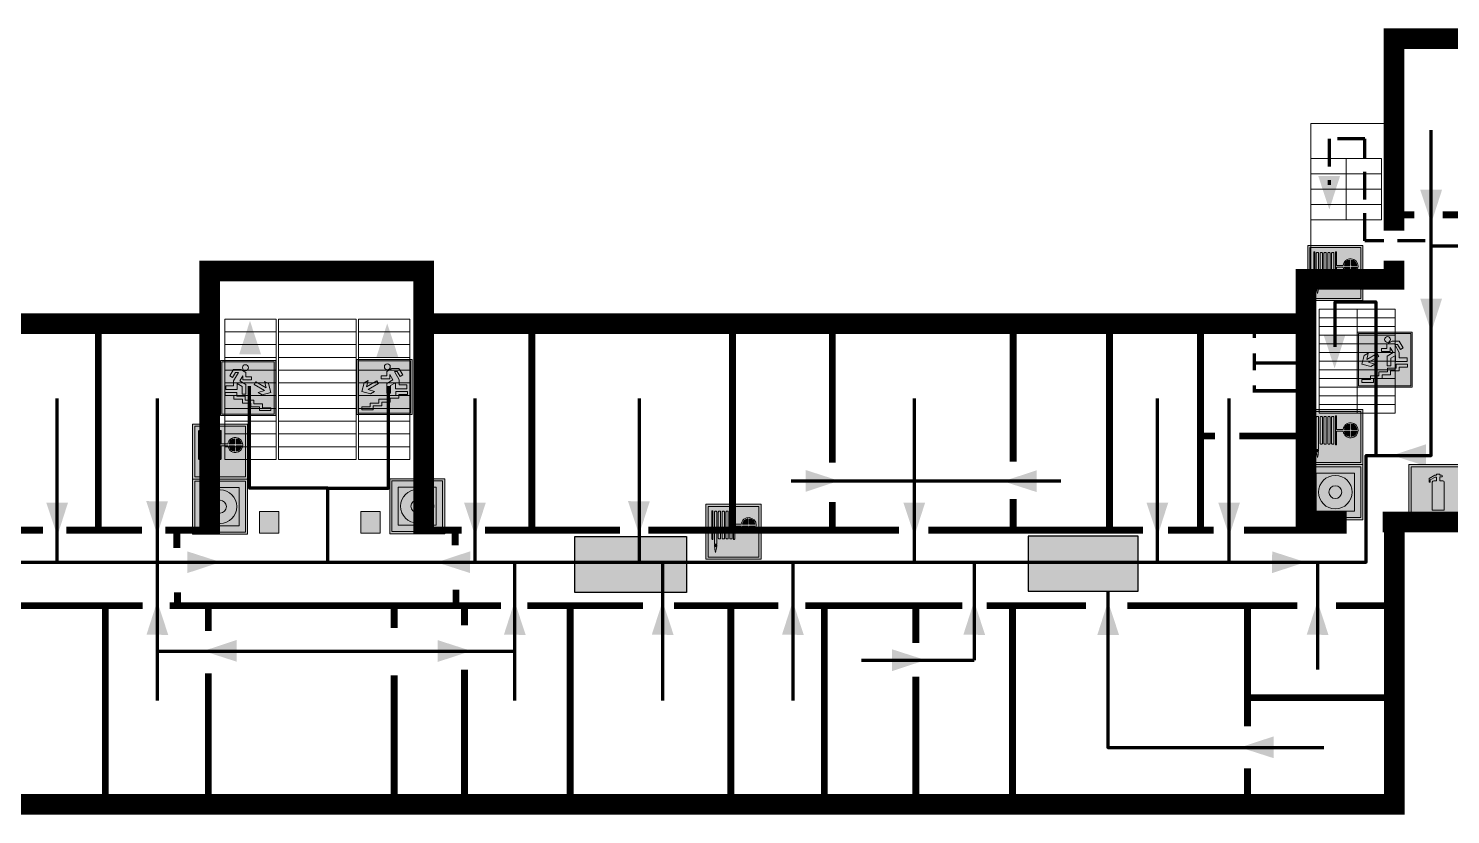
# Model space of a CAD drawing. Header units: millimetres. Extents: x 13810 to 67229, y 12374 to 21950.
# Drawn here: x 20622.6 to 20829, y 19645.2 to 19759.3 of the extents above; entities that cross this region are included whole.
import ezdxf

# ---------------------------------------------------------------- set-up
doc = ezdxf.new("R2010")
doc.units = ezdxf.units.MM
doc.linetypes.add('{ Wide Dash }', pattern=[12, 4, -2, 4, -2])
doc.layers.add('План_Штампы', color=7, linetype='Continuous')

# ---------------------------------------------------------------- blocks, each defined once
blk = doc.blocks.new('A$C32E8229D')
at = {"true_color": 0xffffff}
blk.add_hatch(color=7, dxfattribs=at).paths.add_polyline_path([(0, 0), (0, -8), (16, -8), (16, 0)])
h = blk.add_hatch(color=126)
h.paths.add_polyline_path([(0.2, -0.2), (15.8, -0.2), (15.8, -7.8), (0.2, -7.8)])
h.paths.add_polyline_path([(13.49, -2.05), (12.08, -2.05), (11.37, -2.63, 0.162397), (11.29, -2.84), (11.29, -3.63), (10.35, -3.63), (10.35, -4.05), (11.68, -4.05), (11.68, -3.48), (12.26, -4.28), (11.29, -5.1), (11.29, -6.78), (11.85, -6.78), (11.85, -5.44), (12.8, -4.64), (12.8, -5.94), (14.46, -5.94), (14.46, -5.39), (13.45, -5.39), (13.45, -3.97), (12.46, -2.59), (13.15, -2.59), (13.69, -3.34), (14.18, -3)], flags=16)
h.paths.add_polyline_path([(10.74, -1.82, 1), (11.8, -1.82, 1)], flags=16)
h.paths.add_polyline_path([(9.39, -3.59), (5.99, -3.59), (6.56, -3.03), (5.91, -3.03), (5.1, -3.83), (5.91, -4.64), (6.56, -4.64), (5.99, -4.09), (9.39, -4.09)], flags=16)
h.paths.add_polyline_path([(4.29, -1.08), (1.72, -1.08), (1.72, -6.6), (4.29, -6.6)], flags=16)
at = {"color": 126}
blk.add_lwpolyline([(16, -8), (0, -8), (0, 0), (16, 0)], close=True, dxfattribs=at)
blk = doc.blocks.new('вниз 3')
at = {"lineweight": 0, "true_color": 0xffffff}
h = blk.add_hatch(color=7, dxfattribs=at)
h.dxf.hatch_style = 1
h.paths.add_polyline_path([(40997.5, -4475.69), (40997.25, -4475.28), (40995.76, -4476.15), (40995.97, -4475.23), (40995.39, -4475.56), (40995.05, -4476.83), (40996.33, -4477.17), (40996.91, -4476.83), (40996, -4476.55)], flags=0)
h.paths.add_polyline_path([(40999.81, -4473.95), (41000.22, -4473.95), (41000.64, -4474.67), (41001.03, -4474.43), (41000.46, -4473.49), (41000.42, -4473.49), (40999.43, -4473.49), (40998.68, -4473.92), (40998.68, -4474.57), (40997.88, -4474.57), (40997.88, -4475), (40999.14, -4475), (40999.14, -4474.43), (40999.14, -4474.38), (40999.59, -4475.15), (40998.72, -4475.67), (40998.72, -4477.06), (40999.24, -4477.06), (40999.24, -4475.96), (40999.95, -4475.56), (40999.95, -4476.43), (41001.61, -4476.43), (41001.61, -4475.88), (41000.47, -4475.88), (41000.47, -4475.12)], flags=0)
h.paths.add_polyline_path([(40999.2, -4473.24, 1), (40998.35, -4473.24, 1)], flags=0)
h.paths.add_polyline_path([(41000.46, -4477.26), (41001.69, -4477.26), (41001.69, -4476.84), (41000.03, -4476.84), (41000.03, -4477.39), (40998.78, -4477.39), (40998.78, -4477.95), (40997.53, -4477.95), (40997.53, -4478.5), (40996.29, -4478.5), (40996.29, -4479.06), (40995.05, -4479.06), (40995.05, -4479.48), (40995.29, -4479.48), (40996.72, -4479.48), (40996.72, -4478.92), (40997.97, -4478.92), (40997.97, -4478.36), (40999.2, -4478.36), (40999.2, -4477.81), (41000.46, -4477.81)], flags=0)
h.paths.add_polyline_path([(41002.37, -4472.17), (40994.37, -4472.17), (40994.37, -4480.17), (41002.37, -4480.17)])
h.paths.add_polyline_path([(41002.16, -4479.96), (40994.57, -4479.96), (40994.57, -4472.37), (41002.16, -4472.37)], flags=16)
h.paths.add_polyline_path([(41001.61, -4475.88), (41001.61, -4476.43), (40999.95, -4476.43), (40999.95, -4475.56), (40999.24, -4475.96), (40999.24, -4477.06), (40998.72, -4477.06), (40998.72, -4475.67), (40999.59, -4475.15), (40999.14, -4474.38), (40999.14, -4474.43), (40999.14, -4475), (40997.88, -4475), (40997.88, -4474.57), (40998.68, -4474.57), (40998.68, -4473.92), (40999.43, -4473.49), (41000.42, -4473.49), (41000.46, -4473.49), (41001.03, -4474.43), (41000.64, -4474.67), (41000.22, -4473.95), (40999.81, -4473.95), (41000.47, -4475.12), (41000.47, -4475.88)], flags=0)
h.paths.add_polyline_path([(41001.69, -4476.84), (41001.69, -4477.26), (41000.46, -4477.26), (41000.46, -4477.81), (40999.2, -4477.81), (40999.2, -4478.36), (40997.97, -4478.36), (40997.97, -4478.92), (40996.72, -4478.92), (40996.72, -4479.48), (40995.05, -4479.48), (40995.05, -4479.06), (40996.29, -4479.06), (40996.29, -4478.5), (40997.53, -4478.5), (40997.53, -4477.95), (40998.78, -4477.95), (40998.78, -4477.39), (41000.03, -4477.39), (41000.03, -4476.84)], flags=0)
h.paths.add_polyline_path([(40998.35, -4473.24, -1), (40999.2, -4473.24, -1)], flags=0)
h.paths.add_polyline_path([(40997.5, -4475.69), (40996, -4476.55), (40996.91, -4476.83), (40996.33, -4477.17), (40995.05, -4476.83), (40995.39, -4475.56), (40995.97, -4475.23), (40995.76, -4476.15), (40997.25, -4475.28)], flags=0)
at = {"lineweight": 0}
h = blk.add_hatch(color=126, dxfattribs=at)
h.dxf.hatch_style = 1
h.paths.add_polyline_path([(41002.16, -4472.37), (40994.57, -4472.37), (40994.57, -4479.96), (41002.16, -4479.96)])
h.paths.add_polyline_path([(40995.97, -4475.23), (40995.76, -4476.15), (40997.25, -4475.28), (40997.5, -4475.69), (40996, -4476.55), (40996.91, -4476.83), (40996.33, -4477.17), (40995.05, -4476.83), (40995.39, -4475.56)], flags=16)
h.paths.add_polyline_path([(40997.88, -4474.57), (40998.68, -4474.57), (40998.68, -4473.92), (40999.43, -4473.49), (41000.42, -4473.49), (41000.46, -4473.49), (41001.03, -4474.43), (41000.64, -4474.67), (41000.22, -4473.95), (40999.81, -4473.95), (41000.47, -4475.12), (41000.47, -4475.88), (41001.61, -4475.88), (41001.61, -4476.43), (40999.95, -4476.43), (40999.95, -4475.56), (40999.24, -4475.96), (40999.24, -4477.06), (40998.72, -4477.06), (40998.72, -4475.67), (40999.59, -4475.15), (40999.14, -4474.38), (40999.14, -4474.43), (40999.14, -4475), (40997.88, -4475)], flags=16)
h.paths.add_polyline_path([(40998.35, -4473.24, -1), (40999.2, -4473.24, -1)], flags=16)
h.paths.add_polyline_path([(40997.53, -4477.95), (40998.78, -4477.95), (40998.78, -4477.39), (41000.03, -4477.39), (41000.03, -4476.84), (41001.69, -4476.84), (41001.69, -4477.26), (41000.46, -4477.26), (41000.46, -4477.81), (40999.2, -4477.81), (40999.2, -4478.36), (40997.97, -4478.36), (40997.97, -4478.92), (40996.72, -4478.92), (40996.72, -4479.48), (40995.05, -4479.48), (40995.05, -4479.06), (40996.29, -4479.06), (40996.29, -4478.5), (40997.53, -4478.5)], flags=16)
at = {"lineweight": 0, "true_color": 0xffffff}
h = blk.add_hatch(color=7, dxfattribs=at)
h.dxf.hatch_style = 1
h.paths.add_polyline_path([(40999.2, -4473.24, 1), (40998.35, -4473.24, 1)])
h.paths.add_polyline_path([(40999.81, -4473.95), (41000.22, -4473.95), (41000.64, -4474.67), (41001.03, -4474.43), (41000.46, -4473.49), (41000.42, -4473.49), (40999.43, -4473.49), (40998.68, -4473.92), (40998.68, -4474.57), (40997.88, -4474.57), (40997.88, -4475), (40999.14, -4475), (40999.14, -4474.43), (40999.14, -4474.38), (40999.59, -4475.15), (40998.72, -4475.67), (40998.72, -4477.06), (40999.24, -4477.06), (40999.24, -4475.96), (40999.95, -4475.56), (40999.95, -4476.43), (41001.61, -4476.43), (41001.61, -4475.88), (41000.47, -4475.88), (41000.47, -4475.12)])
h.paths.add_polyline_path([(40999.2, -4477.81), (41000.46, -4477.81), (41000.46, -4477.26), (41001.69, -4477.26), (41001.69, -4476.84), (41000.03, -4476.84), (41000.03, -4477.39), (40998.78, -4477.39), (40998.78, -4477.95), (40997.53, -4477.95), (40997.53, -4478.5), (40996.29, -4478.5), (40996.29, -4479.06), (40995.05, -4479.06), (40995.05, -4479.48), (40995.29, -4479.48), (40996.72, -4479.48), (40996.72, -4478.92), (40997.97, -4478.92), (40997.97, -4478.36), (40999.2, -4478.36)])
h.paths.add_polyline_path([(40997.5, -4475.69), (40997.25, -4475.28), (40995.76, -4476.15), (40995.97, -4475.23), (40995.39, -4475.56), (40995.05, -4476.83), (40996.33, -4477.17), (40996.91, -4476.83), (40996, -4476.55)])
at = {"color": 126, "lineweight": 0}
for points in [[(40994.37, -4472.17), (41002.37, -4472.17), (41002.37, -4480.17), (40994.37, -4480.17)], [(40994.57, -4472.37), (41002.16, -4472.37), (41002.16, -4479.96), (40994.57, -4479.96)]]:
    blk.add_lwpolyline(points, close=True, dxfattribs=at)
for points in [[(40999.14, -4474.43), (40999.14, -4475), (40997.88, -4475), (40997.88, -4474.57), (40998.68, -4474.57), (40998.68, -4473.92), (40999.43, -4473.49), (41000.42, -4473.49), (41000.46, -4473.49), (41001.03, -4474.43), (41000.64, -4474.67), (41000.22, -4473.95), (40999.81, -4473.95), (41000.47, -4475.12), (41000.47, -4475.88), (41001.61, -4475.88), (41001.61, -4476.43), (40999.95, -4476.43), (40999.95, -4475.56), (40999.24, -4475.96), (40999.24, -4477.06), (40998.72, -4477.06), (40998.72, -4475.67), (40999.59, -4475.15), (40999.14, -4474.38), (40999.14, -4474.43)], [(40995.05, -4476.83), (40995.39, -4475.56), (40995.97, -4475.23), (40995.76, -4476.15), (40997.25, -4475.28), (40997.5, -4475.69), (40996, -4476.55), (40996.91, -4476.83), (40996.33, -4477.17), (40995.05, -4476.83)], [(40995.29, -4479.48), (40995.05, -4479.48), (40995.05, -4479.06), (40996.29, -4479.06), (40996.29, -4478.5), (40997.53, -4478.5), (40997.53, -4477.95), (40998.78, -4477.95), (40998.78, -4477.39), (41000.03, -4477.39), (41000.03, -4476.84), (41001.69, -4476.84), (41001.69, -4477.26), (41000.46, -4477.26), (41000.46, -4477.81), (40999.2, -4477.81), (40999.2, -4478.36), (40997.97, -4478.36), (40997.97, -4478.92), (40996.72, -4478.92), (40996.72, -4479.48), (40995.05, -4479.48)]]:
    blk.add_lwpolyline(points, dxfattribs=at)
blk.add_circle((40998.77, -4473.24), 0.426, dxfattribs=at)
blk = doc.blocks.new('A$C54414219')
at = {"true_color": 0xffffff}
h = blk.add_hatch(color=7, dxfattribs=at)
h.paths.add_polyline_path([(2.39, -9.45), (2.39, -18.3), (11.23, -18.3), (11.23, -9.45)], flags=0)
h.paths.add_polyline_path([(10.71, -13.87, -1), (2.92, -13.87, -1)], flags=0)
h.paths.add_polyline_path([(8.3, -13.87, -1), (5.33, -13.87, -1)], flags=0)
h.paths.add_polyline_path([(0.41, -7.47), (0.41, -20.27), (13.21, -20.27), (13.21, -7.47)])
h.paths.add_polyline_path([(0.92, -19.77), (12.71, -19.77), (12.71, -7.98), (0.92, -7.98)], flags=16)
h.paths.add_polyline_path([(11.23, -9.45), (11.23, -18.3), (2.39, -18.3), (2.39, -9.45)], flags=0)
at = {"lineweight": 5}
h = blk.add_hatch(color=242, dxfattribs=at)
h.paths.add_polyline_path([(12.71, -7.98), (0.92, -7.98), (0.92, -19.77), (12.71, -19.77)])
h.paths.add_polyline_path([(11.23, -18.3), (2.39, -18.3), (2.39, -9.45), (11.23, -9.45)], flags=16)
h.paths.add_polyline_path([(10.71, -13.87, -1), (2.92, -13.87, -1)], flags=0)
h.paths.add_polyline_path([(8.3, -13.87, -1), (5.33, -13.87, -1)], flags=0)
at = {"true_color": 0xffffff}
h = blk.add_hatch(color=7, dxfattribs=at)
h.paths.add_polyline_path([(2.39, -9.45), (2.39, -18.3), (11.23, -18.3), (11.23, -9.45)])
h.paths.add_polyline_path([(10.71, -13.87, -1), (2.92, -13.87, -1)], flags=16)
h.paths.add_polyline_path([(8.3, -13.87, -1), (5.33, -13.87, -1)], flags=0)
at = {"lineweight": 5}
h = blk.add_hatch(color=242, dxfattribs=at)
h.paths.add_polyline_path([(2.92, -13.87, 1), (10.71, -13.87, 1)])
h.paths.add_polyline_path([(8.3, -13.87, -1), (5.33, -13.87, -1)], flags=16)
at = {"color": 242, "lineweight": 5}
for p, q in [((0.41, -20.27), (0.41, -7.47)), ((0.41, -7.47), (13.21, -7.47)), ((0.41, -7.47), (13.21, -7.47)), ((13.21, -20.27), (13.21, -7.47)), ((0.41, -20.27), (13.21, -20.27))]:
    blk.add_line(p, q, dxfattribs=at)
for points in [[(0.92, -7.98), (12.71, -7.98), (12.71, -19.77), (0.92, -19.77)], [(2.39, -9.45), (11.23, -9.45), (11.23, -18.3), (2.39, -18.3)]]:
    blk.add_lwpolyline(points, close=True, dxfattribs=at)
for radius in [3.89, 1.49]:
    blk.add_circle((6.81, -13.87), radius, dxfattribs=at)
blk = doc.blocks.new('A$C37112FD5')
at = {"true_color": 0xf5f5ff}
h = blk.add_hatch(color=7, dxfattribs=at)
h.dxf.hatch_style = 1
h.paths.add_polyline_path([(12.8, -7.4), (0, -7.4), (0, -20.2), (12.8, -20.2)])
h.paths.add_polyline_path([(12.29, -7.91), (12.29, -19.69), (0.51, -19.69), (0.51, -7.91)], flags=16)
h.paths.add_polyline_path([(4.98, -9.04, -0.42597), (5.17, -9.22), (5.17, -12.25), (5.17, -15.29, -0.432244), (4.98, -15.47), (4.83, -15.47, -0.42597), (4.64, -15.29), (4.64, -12.25), (4.64, -9.22, -0.432244), (4.83, -9.04)], flags=0)
h.paths.add_polyline_path([(4.28, -9.22), (4.28, -12.25), (4.28, -15.29, -0.432244), (4.09, -15.47), (3.94, -15.47, -0.42597), (3.75, -15.29), (3.75, -12.25), (3.75, -9.22, -0.432244), (3.94, -9.04), (4.09, -9.04, -0.42597)], flags=0)
h.paths.add_polyline_path([(5.72, -9.04), (5.87, -9.04, -0.42597), (6.06, -9.22), (6.06, -12.25), (6.06, -15.29, -0.432244), (5.87, -15.47), (5.72, -15.47, -0.42597), (5.53, -15.29), (5.53, -12.25), (5.53, -9.22, -0.432244)], flags=0)
h.paths.add_polyline_path([(6.42, -8.9), (6.5, -8.9, -0.42597), (6.69, -9.08), (6.69, -12.03), (8.21, -12.03, -15.824349), (8.21, -12.47), (6.69, -12.47), (6.69, -15.42, -0.432244), (6.5, -15.6), (6.42, -15.6)], flags=0)
h.paths.add_polyline_path([(3.39, -9.22), (3.39, -12.25), (3.39, -15.29, -0.432244), (3.2, -15.47), (3.05, -15.47, -0.42597), (2.85, -15.29), (2.85, -12.25), (2.85, -9.22, -0.432244), (3.05, -9.04), (3.2, -9.04, -0.42597)], flags=0)
h.paths.add_polyline_path([(2.5, -9.22), (2.5, -16.71), (1.96, -16.71), (1.96, -9.22, -0.432244), (2.15, -9.04), (2.31, -9.04, -0.42597)], flags=0)
h.paths.add_polyline_path([(1.61, -8.9), (1.61, -15.6), (1.57, -15.6, -0.42597), (1.37, -15.42), (1.37, -12.03), (1.37, -9.09, -0.432244), (1.57, -8.9)], flags=0)
h.paths.add_polyline_path([(9.76, -10.81), (9.76, -12.03), (8.49, -12.03, -0.336371)], flags=0)
h.paths.add_polyline_path([(8.49, -12.47), (9.76, -12.47), (9.76, -13.7, -0.336371)], flags=0)
h.paths.add_polyline_path([(10.11, -10.81, -0.336371), (11.38, -12.03), (10.11, -12.03)], flags=0)
h.paths.add_polyline_path([(10.11, -12.47), (11.38, -12.47, -0.336371), (10.11, -13.7)], flags=0)
h.paths.add_polyline_path([(2.5, -16.84), (2.5, -17.05), (1.97, -17.05), (1.97, -16.84)], flags=0)
h.paths.add_polyline_path([(2.5, -17.24, -0.033778), (2.24, -18.6, -0.033778), (1.97, -17.24)], flags=0)
h = blk.add_hatch(color=242)
h.dxf.hatch_style = 1
h.paths.add_polyline_path([(12.29, -7.91), (0.51, -7.91), (0.51, -19.69), (12.29, -19.69)])
h.paths.add_polyline_path([(6.42, -15.6), (6.42, -8.9), (6.5, -8.9, -0.42597), (6.69, -9.08), (6.69, -12.03), (8.21, -12.03, -15.824349), (8.21, -12.47), (6.69, -12.47), (6.69, -15.42, -0.432244), (6.5, -15.6)], flags=16)
h.paths.add_polyline_path([(5.87, -15.47), (5.72, -15.47, -0.42597), (5.53, -15.29), (5.53, -12.25), (5.53, -9.22, -0.432244), (5.72, -9.04), (5.87, -9.04, -0.42597), (6.06, -9.22), (6.06, -12.25), (6.06, -15.29, -0.432244)], flags=16)
h.paths.add_polyline_path([(4.98, -15.47), (4.83, -15.47, -0.42597), (4.64, -15.29), (4.64, -12.25), (4.64, -9.22, -0.432244), (4.83, -9.04), (4.98, -9.04, -0.42597), (5.17, -9.22), (5.17, -12.25), (5.17, -15.29, -0.432244)], flags=16)
h.paths.add_polyline_path([(4.09, -15.47), (3.94, -15.47, -0.42597), (3.75, -15.29), (3.75, -12.25), (3.75, -9.22, -0.432244), (3.94, -9.04), (4.09, -9.04, -0.42597), (4.28, -9.22), (4.28, -12.25), (4.28, -15.29, -0.432244)], flags=16)
h.paths.add_polyline_path([(3.2, -15.47), (3.05, -15.47, -0.42597), (2.85, -15.29), (2.85, -12.25), (2.85, -9.22, -0.432244), (3.05, -9.04), (3.2, -9.04, -0.42597), (3.39, -9.22), (3.39, -12.25), (3.39, -15.29, -0.432244)], flags=16)
h.paths.add_polyline_path([(2.5, -17.05), (1.97, -17.05), (1.97, -16.84), (2.5, -16.84)], flags=16)
h.paths.add_polyline_path([(2.5, -17.24, -0.033778), (2.24, -18.6, -0.033778), (1.97, -17.24)], flags=16)
h.paths.add_polyline_path([(2.5, -16.71), (1.96, -16.71), (1.96, -9.22, -0.432244), (2.15, -9.04), (2.31, -9.04, -0.42597), (2.5, -9.22)], flags=16)
h.paths.add_polyline_path([(1.61, -15.6), (1.57, -15.6, -0.42597), (1.37, -15.42), (1.37, -12.03), (1.37, -9.09, -0.432244), (1.57, -8.9), (1.61, -8.9)], flags=16)
h.paths.add_polyline_path([(8.49, -12.47), (9.76, -12.47), (9.76, -13.7, -0.336371)], flags=0)
h.paths.add_polyline_path([(10.11, -13.7), (10.11, -12.47), (11.38, -12.47, -0.336371)], flags=0)
h.paths.add_polyline_path([(8.49, -12.03, -0.336371), (9.76, -10.81), (9.76, -12.03)], flags=0)
h.paths.add_polyline_path([(10.11, -12.03), (10.11, -10.81, -0.336371), (11.38, -12.03)], flags=0)
h = blk.add_hatch(color=7, dxfattribs=at)
h.dxf.hatch_style = 1
h.paths.add_polyline_path([(1.61, -8.9), (1.57, -8.9, 0.432244), (1.37, -9.09), (1.37, -12.03), (1.37, -15.42, 0.42597), (1.57, -15.6), (1.61, -15.6)])
h.paths.add_polyline_path([(2.5, -9.22, 0.42597), (2.31, -9.04), (2.15, -9.04, 0.432244), (1.96, -9.22), (1.96, -16.71), (2.5, -16.71)])
h.paths.add_polyline_path([(2.5, -16.84), (1.97, -16.84), (1.97, -17.05), (2.5, -17.05)])
h.paths.add_polyline_path([(2.5, -17.24), (1.97, -17.24, 0.033778), (2.24, -18.6, 0.033778)])
h.paths.add_polyline_path([(3.39, -12.25), (3.39, -9.22, 0.42597), (3.2, -9.04), (3.05, -9.04, 0.432244), (2.85, -9.22), (2.85, -12.25), (2.85, -15.29, 0.42597), (3.05, -15.47), (3.2, -15.47, 0.432244), (3.39, -15.29)])
h.paths.add_polyline_path([(4.28, -12.25), (4.28, -9.22, 0.42597), (4.09, -9.04), (3.94, -9.04, 0.432244), (3.75, -9.22), (3.75, -12.25), (3.75, -15.29, 0.42597), (3.94, -15.47), (4.09, -15.47, 0.432244), (4.28, -15.29)])
h.paths.add_polyline_path([(5.17, -12.25), (5.17, -9.22, 0.42597), (4.98, -9.04), (4.83, -9.04, 0.432244), (4.64, -9.22), (4.64, -12.25), (4.64, -15.29, 0.42597), (4.83, -15.47), (4.98, -15.47, 0.432244), (5.17, -15.29)])
h.paths.add_polyline_path([(6.06, -12.25), (6.06, -9.22, 0.42597), (5.87, -9.04), (5.72, -9.04, 0.432244), (5.53, -9.22), (5.53, -12.25), (5.53, -15.29, 0.42597), (5.72, -15.47), (5.87, -15.47, 0.432244), (6.06, -15.29)])
h.paths.add_polyline_path([(6.69, -12.47), (8.21, -12.47, 15.824349), (8.21, -12.03), (6.69, -12.03), (6.69, -9.08, 0.42597), (6.5, -8.9), (6.42, -8.9), (6.42, -15.6), (6.5, -15.6, 0.432244), (6.69, -15.42)])
h.paths.add_polyline_path([(8.49, -12.47), (9.76, -12.47), (9.76, -13.7, -0.336371)], flags=16)
h.paths.add_polyline_path([(8.49, -12.03, -0.336371), (9.76, -10.81), (9.76, -12.03)], flags=16)
h.paths.add_polyline_path([(10.11, -12.47), (11.38, -12.47, -0.336371), (10.11, -13.7)], flags=16)
h.paths.add_polyline_path([(10.11, -12.03), (10.11, -10.81, -0.336371), (11.38, -12.03)], flags=16)
h = blk.add_hatch(color=242)
h.dxf.hatch_style = 1
h.paths.add_polyline_path([(9.76, -10.81, 0.336371), (8.49, -12.03), (9.76, -12.03)])
h.paths.add_polyline_path([(10.11, -10.81), (10.11, -12.03), (11.38, -12.03, 0.336371)])
h.paths.add_polyline_path([(11.38, -12.47), (10.11, -12.47), (10.11, -13.7, 0.336371)])
h.paths.add_polyline_path([(9.76, -12.47), (8.49, -12.47, 0.336371), (9.76, -13.7)])
at = {"color": 242, "lineweight": 5}
for p, q in [((0, -20.2), (0, -7.4)), ((0, -7.4), (12.8, -7.4)), ((1.37, -12.03), (1.37, -9.08)), ((1.57, -8.9), (1.61, -8.9)), ((1.61, -8.9), (1.61, -15.6)), ((1.96, -16.71), (1.96, -9.22)), ((2.15, -9.04), (2.31, -9.04)), ((2.5, -16.71), (2.5, -9.22)), ((2.85, -12.25), (2.85, -9.22)), ((3.05, -9.04), (3.2, -9.04)), ((3.39, -12.25), (3.39, -9.22)), ((3.75, -12.25), (3.75, -9.22)), ((3.94, -9.04), (4.09, -9.04)), ((4.28, -12.25), (4.28, -9.22)), ((4.64, -12.25), (4.64, -9.22)), ((4.83, -9.04), (4.98, -9.04)), ((5.17, -12.25), (5.17, -9.22)), ((5.53, -12.25), (5.53, -9.22)), ((5.72, -9.04), (5.87, -9.04)), ((6.06, -12.25), (6.06, -9.22)), ((6.42, -8.9), (6.42, -15.6)), ((6.5, -8.9), (6.42, -8.9)), ((6.69, -12.03), (6.69, -9.08)), ((12.8, -20.2), (12.8, -7.4)), ((1.37, -12.03), (1.37, -15.42)), ((2.85, -12.25), (2.85, -15.29)), ((3.39, -12.25), (3.39, -15.29)), ((3.75, -12.25), (3.75, -15.29)), ((4.28, -12.25), (4.28, -15.29)), ((4.64, -12.25), (4.64, -15.29)), ((5.17, -12.25), (5.17, -15.29)), ((5.53, -12.25), (5.53, -15.29)), ((6.06, -12.25), (6.06, -15.29)), ((8.21, -12.03), (6.69, -12.03)), ((8.21, -12.47), (6.69, -12.47)), ((6.69, -12.47), (6.69, -15.42)), ((9.76, -12.03), (8.49, -12.03)), ((9.76, -12.47), (8.49, -12.47)), ((9.76, -10.81), (9.76, -12.03)), ((9.76, -12.47), (9.76, -13.7)), ((10.11, -10.81), (10.11, -12.03)), ((11.38, -12.03), (10.11, -12.03)), ((11.38, -12.47), (10.11, -12.47)), ((10.11, -12.47), (10.11, -13.7)), ((1.57, -15.6), (1.61, -15.6)), ((3.05, -15.47), (3.2, -15.47)), ((3.94, -15.47), (4.09, -15.47)), ((4.83, -15.47), (4.98, -15.47)), ((5.72, -15.47), (5.87, -15.47)), ((6.42, -15.6), (6.5, -15.6)), ((1.96, -16.71), (2.5, -16.71)), ((1.97, -16.84), (2.5, -16.84)), ((1.97, -17.05), (1.97, -16.84)), ((2.5, -17.05), (1.97, -17.05)), ((1.97, -17.24), (2.5, -17.24)), ((2.5, -16.84), (2.5, -17.05)), ((0, -20.2), (12.8, -20.2))]:
    blk.add_line(p, q, dxfattribs=at)
blk.add_lwpolyline([(0.51, -7.91), (12.29, -7.91), (12.29, -19.69), (0.51, -19.69)], close=True, dxfattribs=at)
for centre, radius, start, end in [((1.56, -9.09), 0.182, 87.1027, 180.6071), ((2.15, -9.22), 0.182, 87.1027, 180.6071), ((2.32, -9.22), 0.182, 359.3929, 92.8973), ((3.04, -9.22), 0.182, 87.1027, 180.6071), ((3.21, -9.22), 0.182, 359.3929, 92.8973), ((3.93, -9.22), 0.182, 87.1027, 180.6071), ((4.1, -9.22), 0.182, 359.3929, 92.8973), ((4.82, -9.22), 0.182, 87.1027, 180.6071), ((4.99, -9.22), 0.182, 359.3929, 92.8973), ((5.71, -9.22), 0.182, 87.1027, 180.6071), ((5.88, -9.22), 0.182, 359.3929, 92.8973), ((6.51, -9.09), 0.182, 359.3929, 92.8973), ((9.93, -12.25), 1.74, 187.2319, 172.7681), ((9.93, -12.25), 1.46, 96.9927, 171.3585), ((9.93, -12.25), 1.46, 188.6415, 263.0073), ((9.93, -12.25), 1.46, 8.6415, 83.0073), ((9.93, -12.25), 1.46, 276.9927, 351.3585), ((1.56, -15.42), 0.182, 179.3929, 272.8973), ((3.04, -15.29), 0.182, 179.3929, 272.8973), ((3.21, -15.29), 0.182, 267.1027, 0.6071), ((3.93, -15.29), 0.182, 179.3929, 272.8973), ((4.1, -15.29), 0.182, 267.1027, 0.6071), ((4.82, -15.29), 0.182, 179.3929, 272.8973), ((4.99, -15.29), 0.182, 267.1027, 0.6071), ((5.71, -15.29), 0.182, 179.3929, 272.8973), ((5.88, -15.29), 0.182, 267.1027, 0.6071), ((6.51, -15.42), 0.182, 267.1027, 0.6071), ((12.17, -15.98), 10.27, 187.041, 194.7793), ((-7.7, -15.98), 10.27, 345.2207, 352.959)]:
    blk.add_arc(centre, radius, start, end, dxfattribs=at)
blk = doc.blocks.new('A$C3AD82952')
at = {"true_color": 0xf5f5ff}
h = blk.add_hatch(color=7, dxfattribs=at)
h.dxf.hatch_style = 1
h.paths.add_polyline_path([(8.21, 8.73, 0.414214), (7.89, 9.05), (7.22, 9.05), (7.22, 9.92), (7.59, 9.92, 1), (7.57, 10.36), (7.22, 10.36), (7.22, 10.6), (6.43, 10.6), (6.43, 10.36), (6.01, 10.36), (4.74, 9.59), (4.74, 8.69), (4.98, 8.73), (4.98, 9.26), (6.12, 9.91), (6.43, 9.91), (6.43, 9.05), (5.76, 9.05, 0.414214), (5.44, 8.73), (5.44, 2.2), (8.21, 2.2)], flags=0)
h.paths.add_polyline_path([(12.8, 12.8), (0, 12.8), (0, 0), (12.8, 0)])
h.paths.add_polyline_path([(0.51, 12.29), (12.29, 12.29), (12.29, 0.51), (0.51, 0.51)], flags=16)
h.paths.add_polyline_path([(4.74, 9.59), (6.01, 10.36), (6.43, 10.36), (6.43, 10.6), (7.22, 10.6), (7.22, 10.36), (7.59, 10.36, -0.94586), (7.59, 9.92), (7.22, 9.92), (7.22, 9.05), (7.89, 9.05, -0.414214), (8.21, 8.73), (8.21, 2.2), (5.44, 2.2), (5.44, 8.73, -0.414214), (5.76, 9.05), (6.43, 9.05), (6.43, 9.91), (6.12, 9.91), (4.98, 9.26), (4.98, 8.73), (4.74, 8.69)], flags=0)
h = blk.add_hatch(color=242)
h.dxf.hatch_style = 1
h.paths.add_polyline_path([(12.29, 12.29), (0.51, 12.29), (0.51, 0.51), (12.29, 0.51)])
h.paths.add_polyline_path([(4.74, 8.69), (4.74, 9.59), (6.01, 10.36), (6.43, 10.36), (6.43, 10.6), (7.22, 10.6), (7.22, 10.36), (7.59, 10.36, -0.94586), (7.59, 9.92), (7.22, 9.92), (7.22, 9.05), (7.89, 9.05, -0.414214), (8.21, 8.73), (8.21, 2.2), (5.44, 2.2), (5.44, 8.73, -0.414214), (5.76, 9.05), (6.43, 9.05), (6.43, 9.91), (6.12, 9.91), (4.98, 9.26), (4.98, 8.73)], flags=16)
h = blk.add_hatch(color=7, dxfattribs=at)
h.dxf.hatch_style = 1
h.paths.add_polyline_path([(8.21, 8.73, 0.414214), (7.89, 9.05), (7.22, 9.05), (7.22, 9.92), (7.59, 9.92, 1), (7.57, 10.36), (7.22, 10.36), (7.22, 10.6), (6.43, 10.6), (6.43, 10.36), (6.01, 10.36), (4.74, 9.59), (4.74, 8.69), (4.98, 8.73), (4.98, 9.26), (6.12, 9.91), (6.43, 9.91), (6.43, 9.05), (5.76, 9.05, 0.414214), (5.44, 8.73), (5.44, 2.2), (8.21, 2.2)])
at = {"color": 242, "lineweight": 5}
for p, q in [((0, 0), (0, 12.8)), ((0, 12.8), (12.8, 12.8)), ((6.01, 10.36), (4.74, 9.59)), ((4.98, 9.26), (6.12, 9.91)), ((6.01, 10.36), (6.43, 10.36)), ((6.12, 9.91), (6.43, 9.91)), ((7.22, 10.6), (6.43, 10.6)), ((6.43, 10.6), (6.43, 10.36)), ((6.43, 9.91), (6.43, 9.05)), ((7.22, 10.36), (7.22, 10.6)), ((7.59, 10.36), (7.22, 10.36)), ((7.22, 9.05), (7.22, 9.92)), ((7.59, 9.92), (7.22, 9.92)), ((12.8, 0), (12.8, 12.8)), ((4.74, 9.59), (4.74, 8.69)), ((4.74, 8.69), (4.98, 8.73)), ((4.98, 8.73), (4.98, 9.26)), ((5.44, 2.2), (5.44, 8.73)), ((5.76, 9.05), (6.43, 9.05)), ((7.89, 9.05), (7.22, 9.05)), ((8.21, 2.2), (8.21, 8.73)), ((0, 0), (12.8, 0)), ((5.44, 2.2), (8.21, 2.2))]:
    blk.add_line(p, q, dxfattribs=at)
blk.add_lwpolyline([(0.51, 12.29), (12.29, 12.29), (12.29, 0.51), (0.51, 0.51)], close=True, dxfattribs=at)
for centre, radius, start, end in [((7.58, 10.14), 0.223, 273.1875, 86.8125), ((5.76, 8.73), 0.32, 90, 180), ((7.89, 8.73), 0.32, 0, 90)]:
    blk.add_arc(centre, radius, start, end, dxfattribs=at)
blk = doc.blocks.new('вниз')
at = {"lineweight": 0, "true_color": 0xffffff}
h = blk.add_hatch(color=7, dxfattribs=at)
h.dxf.hatch_style = 1
h.paths.add_polyline_path([(40994.51, -4472.22), (40986.51, -4472.22), (40986.51, -4480.22), (40994.51, -4480.22)])
h.paths.add_polyline_path([(40994.31, -4472.42), (40994.31, -4480.01), (40986.71, -4480.01), (40986.71, -4472.42)], flags=16)
h.paths.add_polyline_path([(40988.43, -4473.53), (40989.43, -4473.53), (40990.19, -4473.96), (40990.19, -4474.6), (40991, -4474.6), (40991, -4475.06), (40989.73, -4475.06), (40989.73, -4474.46), (40989.3, -4475.18), (40990.17, -4475.7), (40990.17, -4477.11), (40989.63, -4477.11), (40989.63, -4476.01), (40988.94, -4475.59), (40988.94, -4476.46), (40988.94, -4476.46), (40987.47, -4476.46), (40987.26, -4476.46), (40987.26, -4475.92), (40988.4, -4475.92), (40988.4, -4475.2), (40989.1, -4473.99), (40988.66, -4473.99), (40988.24, -4474.7), (40987.86, -4474.47), (40988.41, -4473.56)], flags=0)
h.paths.add_polyline_path([(40990.55, -4473.29, -1), (40989.69, -4473.29, -1)], flags=0)
h.paths.add_polyline_path([(40988.85, -4476.89), (40988.85, -4477.43), (40990.1, -4477.43), (40990.1, -4477.99), (40991.34, -4477.99), (40991.34, -4478.54), (40992.59, -4478.54), (40992.59, -4479.09), (40993.83, -4479.09), (40993.83, -4479.52), (40992.17, -4479.52), (40992.17, -4478.97), (40990.91, -4478.97), (40990.91, -4478.41), (40989.68, -4478.41), (40989.68, -4477.86), (40988.43, -4477.86), (40988.43, -4477.31), (40987.6, -4477.31), (40987.18, -4477.31), (40987.18, -4476.89)], flags=0)
h.paths.add_polyline_path([(40991.61, -4475.33), (40993.12, -4476.2), (40992.9, -4475.27), (40993.48, -4475.6), (40993.83, -4476.88), (40992.56, -4477.22), (40991.97, -4476.88), (40992.9, -4476.61), (40991.38, -4475.74), (40991.58, -4475.39)], flags=0)
h.paths.add_polyline_path([(40990.19, -4473.96), (40989.43, -4473.53), (40988.43, -4473.53), (40988.41, -4473.56), (40987.86, -4474.47), (40988.24, -4474.7), (40988.66, -4473.99), (40989.1, -4473.99), (40988.4, -4475.2), (40988.4, -4475.92), (40987.26, -4475.92), (40987.26, -4476.46), (40987.47, -4476.46), (40988.94, -4476.46), (40988.94, -4476.27), (40988.94, -4475.59), (40989.63, -4476.01), (40989.63, -4477.11), (40990.17, -4477.11), (40990.17, -4475.7), (40989.3, -4475.18), (40989.73, -4474.46), (40989.73, -4475.06), (40991, -4475.06), (40991, -4474.6), (40990.19, -4474.6)], flags=0)
h.paths.add_polyline_path([(40990.55, -4473.29, 1), (40989.69, -4473.29, 1)], flags=0)
h.paths.add_polyline_path([(40991.61, -4475.33), (40991.58, -4475.39), (40991.38, -4475.74), (40992.9, -4476.61), (40991.97, -4476.88), (40992.56, -4477.22), (40993.83, -4476.88), (40993.48, -4475.6), (40992.9, -4475.27), (40993.12, -4476.2)], flags=0)
h.paths.add_polyline_path([(40990.1, -4477.43), (40988.85, -4477.43), (40988.85, -4476.89), (40987.18, -4476.89), (40987.18, -4477.31), (40987.6, -4477.31), (40988.43, -4477.31), (40988.43, -4477.86), (40989.68, -4477.86), (40989.68, -4478.41), (40990.91, -4478.41), (40990.91, -4478.97), (40992.17, -4478.97), (40992.17, -4479.52), (40993.83, -4479.52), (40993.83, -4479.09), (40992.59, -4479.09), (40992.59, -4478.54), (40991.34, -4478.54), (40991.34, -4477.99), (40990.1, -4477.99)], flags=0)
at = {"lineweight": 0}
h = blk.add_hatch(color=126, dxfattribs=at)
h.dxf.hatch_style = 1
h.paths.add_polyline_path([(40994.31, -4472.42), (40986.71, -4472.42), (40986.71, -4480.01), (40994.31, -4480.01)])
h.paths.add_polyline_path([(40988.43, -4473.53), (40989.43, -4473.53), (40990.19, -4473.96), (40990.19, -4474.6), (40991, -4474.6), (40991, -4475.06), (40989.73, -4475.06), (40989.73, -4474.46), (40989.3, -4475.18), (40990.17, -4475.7), (40990.17, -4477.11), (40989.63, -4477.11), (40989.63, -4476.01), (40988.94, -4475.59), (40988.94, -4476.46), (40988.94, -4476.46), (40987.47, -4476.46), (40987.26, -4476.46), (40987.26, -4475.92), (40988.4, -4475.92), (40988.4, -4475.2), (40989.1, -4473.99), (40988.66, -4473.99), (40988.24, -4474.7), (40987.86, -4474.47), (40988.41, -4473.56)], flags=16)
h.paths.add_polyline_path([(40990.55, -4473.29, -1), (40989.69, -4473.29, -1)], flags=16)
h.paths.add_polyline_path([(40988.85, -4476.89), (40988.85, -4477.43), (40990.1, -4477.43), (40990.1, -4477.99), (40991.34, -4477.99), (40991.34, -4478.54), (40992.59, -4478.54), (40992.59, -4479.09), (40993.83, -4479.09), (40993.83, -4479.52), (40992.17, -4479.52), (40992.17, -4478.97), (40990.91, -4478.97), (40990.91, -4478.41), (40989.68, -4478.41), (40989.68, -4477.86), (40988.43, -4477.86), (40988.43, -4477.31), (40987.6, -4477.31), (40987.18, -4477.31), (40987.18, -4476.89)], flags=16)
h.paths.add_polyline_path([(40991.61, -4475.33), (40993.12, -4476.2), (40992.9, -4475.27), (40993.48, -4475.6), (40993.83, -4476.88), (40992.56, -4477.22), (40991.97, -4476.88), (40992.9, -4476.61), (40991.38, -4475.74), (40991.58, -4475.39)], flags=16)
at = {"lineweight": 0, "true_color": 0xffffff}
h = blk.add_hatch(color=7, dxfattribs=at)
h.dxf.hatch_style = 1
h.paths.add_polyline_path([(40989.73, -4474.46), (40989.73, -4475.06), (40991, -4475.06), (40991, -4474.6), (40990.19, -4474.6), (40990.19, -4473.96), (40989.43, -4473.53), (40988.43, -4473.53), (40988.41, -4473.56), (40987.86, -4474.47), (40988.24, -4474.7), (40988.66, -4473.99), (40989.1, -4473.99), (40988.4, -4475.2), (40988.4, -4475.92), (40987.26, -4475.92), (40987.26, -4476.46), (40987.47, -4476.46), (40988.94, -4476.46), (40988.94, -4475.59), (40989.63, -4476.01), (40989.63, -4477.11), (40990.17, -4477.11), (40990.17, -4475.7), (40989.3, -4475.18)])
h.paths.add_polyline_path([(40989.69, -4473.29, 1), (40990.55, -4473.29, 1)])
h.paths.add_polyline_path([(40991.61, -4475.33), (40991.58, -4475.39), (40991.38, -4475.74), (40992.9, -4476.61), (40991.97, -4476.88), (40992.56, -4477.22), (40993.83, -4476.88), (40993.48, -4475.6), (40992.9, -4475.27), (40993.12, -4476.2)])
h.paths.add_polyline_path([(40990.1, -4477.43), (40988.85, -4477.43), (40988.85, -4476.89), (40987.18, -4476.89), (40987.18, -4477.31), (40987.6, -4477.31), (40988.43, -4477.31), (40988.43, -4477.86), (40989.68, -4477.86), (40989.68, -4478.41), (40990.91, -4478.41), (40990.91, -4478.97), (40992.17, -4478.97), (40992.17, -4479.52), (40993.83, -4479.52), (40993.83, -4479.09), (40992.59, -4479.09), (40992.59, -4478.54), (40991.34, -4478.54), (40991.34, -4477.99), (40990.1, -4477.99)])
at = {"color": 126, "lineweight": 0}
for points in [[(40986.51, -4472.22), (40994.51, -4472.22), (40994.51, -4480.22), (40986.51, -4480.22)], [(40986.71, -4472.42), (40994.31, -4472.42), (40994.31, -4480.01), (40986.71, -4480.01)]]:
    blk.add_lwpolyline(points, close=True, dxfattribs=at)
for points in [[(40987.47, -4476.46), (40987.26, -4476.46), (40987.26, -4475.92), (40988.4, -4475.92), (40988.4, -4475.2), (40989.1, -4473.99), (40988.66, -4473.99), (40988.24, -4474.7), (40987.86, -4474.47), (40988.41, -4473.56), (40988.43, -4473.53), (40989.43, -4473.53), (40990.19, -4473.96), (40990.19, -4474.6), (40991, -4474.6), (40991, -4475.06), (40989.73, -4475.06), (40989.73, -4474.46), (40989.3, -4475.18), (40990.17, -4475.7), (40990.17, -4477.11), (40989.63, -4477.11), (40989.63, -4476.01), (40988.94, -4475.59), (40988.94, -4476.46)], [(40987.47, -4476.46), (40988.94, -4476.46), (40988.94, -4476.27)], [(40991.58, -4475.39), (40991.38, -4475.74), (40992.9, -4476.61), (40991.97, -4476.88), (40992.56, -4477.22), (40993.83, -4476.88), (40993.48, -4475.6), (40992.9, -4475.27), (40993.12, -4476.2), (40991.61, -4475.33), (40991.58, -4475.39)], [(40987.6, -4477.31), (40987.18, -4477.31), (40987.18, -4476.89), (40988.85, -4476.89), (40988.85, -4477.43), (40990.1, -4477.43), (40990.1, -4477.99), (40991.34, -4477.99), (40991.34, -4478.54), (40992.59, -4478.54), (40992.59, -4479.09), (40993.83, -4479.09), (40993.83, -4479.52), (40992.17, -4479.52), (40992.17, -4478.97), (40990.91, -4478.97), (40990.91, -4478.41), (40989.68, -4478.41), (40989.68, -4477.86), (40988.43, -4477.86), (40988.43, -4477.31), (40987.6, -4477.31)]]:
    blk.add_lwpolyline(points, dxfattribs=at)
blk.add_circle((40990.12, -4473.29), 0.432, dxfattribs=at)

msp = doc.modelspace()

# ---------------------------------------------------------------- hatches: boundary and pattern name
at = {"lineweight": 0}
h = msp.add_hatch(color=256, dxfattribs=at)
h.dxf.hatch_style = 1
h.paths.add_polyline_path([(20656.15, 19685.99), (20658.97, 19685.99), (20658.97, 19689.17), (20656.15, 19689.17)])
h = msp.add_hatch(color=256, dxfattribs=at)
h.dxf.hatch_style = 1
h.paths.add_polyline_path([(20670.86, 19685.99), (20673.67, 19685.99), (20673.67, 19689.17), (20670.86, 19689.17)])

# ---------------------------------------------------------------- linework, layer by layer
at = {"lineweight": 100}
for points, const_width in [([(20386.62, 19728.94), (20386.62, 19757.65), (20505.81, 19757.65), (20505.81, 19723.04), (20520.14, 19723.04), (20520.14, 19716.44), (20648.94, 19716.44), (20648.94, 19724.07), (20679.97, 19724.07), (20679.97, 19716.44), (20808.01, 19716.44), (20808.01, 19722.87), (20820.81, 19722.87), (20820.81, 19725.59)], 3), ([(20820.81, 19729.93), (20820.81, 19757.79), (20938.57, 19757.79), (20938.57, 19730.06)], 3), ([(20938.57, 19732.42), (20938.57, 19698.46), (20832.41, 19698.46), (20832.41, 19687.63), (20820.84, 19687.63), (20820.84, 19646.66), (20508.61, 19646.66), (20508.61, 19687.48), (20493.29, 19687.48), (20493.29, 19699.09), (20386.62, 19699.09), (20386.62, 19725.26)], 3), ([(20821.4, 19732.23), (20823.75, 19732.23)], 1), ([(20827.84, 19732.23), (20843.47, 19732.23)], 1), ([(20632.76, 19686.44), (20632.76, 19716.4)], 1), ([(20648.94, 19716.44), (20648.94, 19685.94)], 3), ([(20679.97, 19716.44), (20679.97, 19685.92)], 3), ([(20695.66, 19716.48), (20695.66, 19686.44)], 1), ([(20724.79, 19716.48), (20724.79, 19686.44)], 1), ([(20739.28, 19716.48), (20739.28, 19696.24)], 1), ([(20765.53, 19716.48), (20765.53, 19696.38)], 1), ([(20779.51, 19716.48), (20779.51, 19703.41)], 1), ([(20792.73, 19716.48), (20792.73, 19686.44)], 1), ([(20808.01, 19716.44), (20808.01, 19687.63), (20813.92, 19687.63)], 3), ([(20800.52, 19715.8), (20800.52, 19714.36)], 0.5), ([(20800.52, 19712.13), (20800.52, 19709.66)], 0.5), ([(20800.52, 19710.71), (20807.91, 19710.71)], 0.5), ([(20779.51, 19705.87), (20779.51, 19686.44)], 1), ([(20800.52, 19707.49), (20800.52, 19706.68), (20806.66, 19706.68)], 0.5), ([(20792.88, 19700.12), (20794.82, 19700.12)], 1), ([(20798.34, 19700.12), (20806.94, 19700.12)], 1), ([(20739.28, 19690.56), (20739.28, 19686.44)], 1), ([(20765.53, 19690.95), (20765.53, 19686.44)], 1), ([(20820.84, 19687.63), (20819.15, 19687.63)], 3), ([(20613.8, 19686.44), (20624.73, 19686.44)], 1), ([(20628.1, 19686.44), (20639.12, 19686.44)], 1), ([(20642.48, 19686.44), (20650.43, 19686.44)], 1), ([(20644.15, 19686.03), (20644.15, 19683.86)], 1), ([(20684.12, 19686.44), (20678.47, 19686.44)], 1), ([(20684.12, 19686.44), (20685.51, 19686.44)], 1), ([(20684.55, 19686.41), (20684.55, 19684.23)], 1), ([(20688.87, 19686.44), (20708.46, 19686.44)], 1), ([(20712.6, 19686.44), (20731.22, 19686.44)], 1), ([(20731.22, 19686.44), (20748.95, 19686.44)], 1), ([(20753.2, 19686.44), (20772.4, 19686.44)], 1), ([(20771.69, 19686.44), (20784.36, 19686.44)], 1), ([(20787.98, 19686.44), (20794.63, 19686.44)], 1), ([(20799.01, 19686.44), (20813.92, 19686.44)], 1), ([(20644.26, 19677.44), (20644.26, 19675.27)], 1), ([(20684.67, 19677.82), (20684.67, 19675.65)], 1), ([(20614.3, 19675.49), (20639.19, 19675.49)], 1), ([(20633.78, 19675.49), (20633.78, 19663.56)], 1), ([(20643.1, 19675.49), (20667.18, 19675.49)], 1), ([(20648.73, 19675.49), (20648.73, 19671.83)], 1), ([(20665.41, 19675.49), (20685.89, 19675.49)], 1), ([(20675.7, 19675.49), (20675.7, 19672.25)], 1), ([(20683.42, 19675.49), (20691.19, 19675.49)], 1), ([(20685.89, 19675.49), (20685.89, 19672.64)], 1), ([(20695.03, 19675.49), (20711.82, 19675.49)], 1), ([(20701.24, 19675.49), (20701.24, 19647.3)], 1), ([(20716.32, 19675.49), (20731.45, 19675.49)], 1), ([(20724.57, 19675.49), (20724.57, 19647.3)], 1), ([(20735.39, 19675.49), (20743.28, 19675.49)], 1), ([(20738.12, 19675.49), (20738.12, 19647.3)], 1), ([(20742.41, 19675.49), (20758.13, 19675.49)], 1), ([(20751.42, 19675.49), (20751.42, 19670.05)], 1), ([(20761.68, 19675.49), (20776.09, 19675.49)], 1), ([(20765.44, 19675.49), (20765.44, 19670.2)], 1), ([(20782.12, 19675.49), (20806.76, 19675.49)], 1), ([(20799.53, 19675.49), (20799.53, 19657.95)], 1), ([(20812.38, 19675.49), (20820.66, 19675.49)], 1), ([(20765.44, 19670.2), (20765.44, 19647.3)], 1), ([(20685.89, 19666.2), (20685.89, 19647.3)], 1), ([(20648.73, 19665.64), (20648.73, 19647.3)], 1), ([(20675.7, 19665.36), (20675.7, 19647.3)], 1), ([(20751.42, 19665.18), (20751.42, 19647.3)], 1), ([(20633.78, 19663.56), (20633.78, 19647.3)], 1), ([(20799.31, 19662.13), (20812.05, 19662.13)], 1), ([(20812.05, 19662.13), (20819.92, 19662.13)], 1), ([(20799.53, 19651.86), (20799.53, 19647.3)], 1)]:
    msp.add_lwpolyline(points, dxfattribs=dict(at, const_width=const_width))
at = {"lineweight": 0}
msp.add_lwpolyline([(20819.16, 19724.15), (20811.48, 19724.15), (20808.73, 19724.15), (20808.73, 19745.47), (20820.59, 19745.47)], dxfattribs=at)
at = {"color": 126, "lineweight": 100, "true_color": 0x008754}
for points in [[(20513.35, 19697.9), (20513.35, 19681.79), (20816.76, 19681.79), (20816.76, 19697.31), (20826.19, 19697.31), (20826.19, 19744.52)], [(20826.19, 19727.74), (20916.14, 19727.74)], [(20812.24, 19713.06), (20812.24, 19719.61), (20818.16, 19719.61), (20818.16, 19697.31)], [(20666.05, 19681.79), (20666.05, 19692.57), (20654.72, 19692.57), (20654.72, 19707.36)], [(20666.05, 19692.57), (20674.86, 19692.57), (20674.86, 19707.36)], [(20626.81, 19681.79), (20626.81, 19705.56)], [(20641.31, 19705.56), (20641.31, 19661.74)], [(20687.44, 19681.79), (20687.44, 19705.56)], [(20711.26, 19705.56), (20711.26, 19681.79)], [(20751.2, 19681.79), (20751.2, 19705.56)], [(20786.47, 19681.79), (20786.47, 19705.56)], [(20796.89, 19681.79), (20796.89, 19705.56)], [(20733.31, 19693.59), (20772.44, 19693.59)], [(20693.17, 19681.79), (20693.17, 19661.74)], [(20714.64, 19681.79), (20714.64, 19661.74)], [(20733.54, 19681.79), (20733.54, 19661.74)], [(20759.86, 19681.79), (20759.86, 19667.56)], [(20809.69, 19681.79), (20809.69, 19666.23)], [(20779.27, 19677.57), (20779.27, 19654.91), (20810.64, 19654.91)], [(20641.31, 19668.88), (20693.17, 19668.88)], [(20743.53, 19667.56), (20759.86, 19667.56)]]:
    msp.add_lwpolyline(points, dxfattribs=at)
at = {"color": 126, "linetype": '{ Wide Dash }', "lineweight": 100, "true_color": 0x008754}
msp.add_lwpolyline([(20825.32, 19728.46), (20816.58, 19728.46), (20816.58, 19743.25), (20811.39, 19743.25), (20811.39, 19736.57)], dxfattribs=at)
at = {"lineweight": 0}
for points in [[(20808.73, 19738.16), (20813.85, 19738.16), (20813.85, 19740.39), (20808.73, 19740.39)], [(20813.85, 19738.16), (20818.97, 19738.16), (20818.97, 19740.39), (20813.85, 19740.39)], [(20808.73, 19735.94), (20813.85, 19735.94), (20813.85, 19738.16), (20808.73, 19738.16)], [(20813.85, 19735.94), (20818.97, 19735.94), (20818.97, 19738.16), (20813.85, 19738.16)], [(20808.73, 19733.71), (20813.85, 19733.71), (20813.85, 19735.94), (20808.73, 19735.94)], [(20813.85, 19733.71), (20818.97, 19733.71), (20818.97, 19735.94), (20813.85, 19735.94)], [(20808.73, 19731.49), (20813.85, 19731.49), (20813.85, 19733.71), (20808.73, 19733.71)], [(20813.85, 19731.49), (20818.97, 19731.49), (20818.97, 19733.71), (20813.85, 19733.71)], [(20809.94, 19717.26), (20815.46, 19717.26), (20815.46, 19718.52), (20809.94, 19718.52)], [(20815.46, 19717.26), (20820.99, 19717.26), (20820.99, 19718.52), (20815.46, 19718.52)], [(20651.11, 19715.23), (20658.55, 19715.23), (20658.55, 19717.08), (20651.11, 19717.08)], [(20658.89, 19715.23), (20670.18, 19715.23), (20670.18, 19717.08), (20658.89, 19717.08)], [(20670.51, 19715.23), (20677.96, 19715.23), (20677.96, 19717.08), (20670.51, 19717.08)], [(20809.94, 19716.01), (20815.46, 19716.01), (20815.46, 19717.26), (20809.94, 19717.26)], [(20815.46, 19716.01), (20820.99, 19716.01), (20820.99, 19717.26), (20815.46, 19717.26)], [(20651.11, 19713.38), (20658.55, 19713.38), (20658.55, 19715.23), (20651.11, 19715.23)], [(20658.89, 19713.38), (20670.18, 19713.38), (20670.18, 19715.23), (20658.89, 19715.23)], [(20670.51, 19713.38), (20677.96, 19713.38), (20677.96, 19715.23), (20670.51, 19715.23)], [(20809.94, 19714.75), (20815.46, 19714.75), (20815.46, 19716.01), (20809.94, 19716.01)], [(20809.94, 19713.49), (20815.46, 19713.49), (20815.46, 19714.75), (20809.94, 19714.75)], [(20815.46, 19714.75), (20820.99, 19714.75), (20820.99, 19716.01), (20815.46, 19716.01)], [(20815.46, 19713.49), (20820.99, 19713.49), (20820.99, 19714.75), (20815.46, 19714.75)], [(20651.11, 19711.53), (20658.55, 19711.53), (20658.55, 19713.38), (20651.11, 19713.38)], [(20658.89, 19711.53), (20670.18, 19711.53), (20670.18, 19713.38), (20658.89, 19713.38)], [(20670.51, 19711.53), (20677.96, 19711.53), (20677.96, 19713.38), (20670.51, 19713.38)], [(20809.94, 19712.23), (20815.46, 19712.23), (20815.46, 19713.49), (20809.94, 19713.49)], [(20809.94, 19710.97), (20815.46, 19710.97), (20815.46, 19712.23), (20809.94, 19712.23)], [(20815.46, 19712.23), (20820.99, 19712.23), (20820.99, 19713.49), (20815.46, 19713.49)], [(20815.46, 19710.97), (20820.99, 19710.97), (20820.99, 19712.23), (20815.46, 19712.23)], [(20651.11, 19709.68), (20658.55, 19709.68), (20658.55, 19711.53), (20651.11, 19711.53)], [(20658.89, 19709.68), (20670.18, 19709.68), (20670.18, 19711.53), (20658.89, 19711.53)], [(20670.51, 19709.68), (20677.96, 19709.68), (20677.96, 19711.53), (20670.51, 19711.53)], [(20809.94, 19709.71), (20815.46, 19709.71), (20815.46, 19710.97), (20809.94, 19710.97)], [(20815.46, 19709.71), (20820.99, 19709.71), (20820.99, 19710.97), (20815.46, 19710.97)], [(20651.11, 19707.83), (20658.55, 19707.83), (20658.55, 19709.68), (20651.11, 19709.68)], [(20658.89, 19707.83), (20670.18, 19707.83), (20670.18, 19709.68), (20658.89, 19709.68)], [(20670.51, 19707.83), (20677.96, 19707.83), (20677.96, 19709.68), (20670.51, 19709.68)], [(20809.94, 19708.45), (20815.46, 19708.45), (20815.46, 19709.71), (20809.94, 19709.71)], [(20809.94, 19707.2), (20815.46, 19707.2), (20815.46, 19708.45), (20809.94, 19708.45)], [(20815.46, 19708.45), (20820.99, 19708.45), (20820.99, 19709.71), (20815.46, 19709.71)], [(20815.46, 19707.2), (20820.99, 19707.2), (20820.99, 19708.45), (20815.46, 19708.45)], [(20651.11, 19705.98), (20658.55, 19705.98), (20658.55, 19707.83), (20651.11, 19707.83)], [(20651.11, 19704.12), (20658.55, 19704.12), (20658.55, 19705.98), (20651.11, 19705.98)], [(20658.89, 19705.98), (20670.18, 19705.98), (20670.18, 19707.83), (20658.89, 19707.83)], [(20658.89, 19704.12), (20670.18, 19704.12), (20670.18, 19705.98), (20658.89, 19705.98)], [(20670.51, 19705.98), (20677.96, 19705.98), (20677.96, 19707.83), (20670.51, 19707.83)], [(20670.51, 19704.12), (20677.96, 19704.12), (20677.96, 19705.98), (20670.51, 19705.98)], [(20809.94, 19705.94), (20815.46, 19705.94), (20815.46, 19707.2), (20809.94, 19707.2)], [(20809.94, 19704.68), (20815.46, 19704.68), (20815.46, 19705.94), (20809.94, 19705.94)], [(20815.46, 19705.94), (20820.99, 19705.94), (20820.99, 19707.2), (20815.46, 19707.2)], [(20815.46, 19704.68), (20820.99, 19704.68), (20820.99, 19705.94), (20815.46, 19705.94)], [(20651.11, 19702.27), (20658.55, 19702.27), (20658.55, 19704.12), (20651.11, 19704.12)], [(20658.89, 19702.27), (20670.18, 19702.27), (20670.18, 19704.12), (20658.89, 19704.12)], [(20670.51, 19702.27), (20677.96, 19702.27), (20677.96, 19704.12), (20670.51, 19704.12)], [(20809.94, 19703.42), (20815.46, 19703.42), (20815.46, 19704.68), (20809.94, 19704.68)], [(20815.46, 19703.42), (20820.99, 19703.42), (20820.99, 19704.68), (20815.46, 19704.68)], [(20651.11, 19700.42), (20658.55, 19700.42), (20658.55, 19702.27), (20651.11, 19702.27)], [(20658.89, 19700.42), (20670.18, 19700.42), (20670.18, 19702.27), (20658.89, 19702.27)], [(20670.51, 19700.42), (20677.96, 19700.42), (20677.96, 19702.27), (20670.51, 19702.27)], [(20651.11, 19698.57), (20658.55, 19698.57), (20658.55, 19700.42), (20651.11, 19700.42)], [(20658.89, 19698.57), (20670.18, 19698.57), (20670.18, 19700.42), (20658.89, 19700.42)], [(20670.51, 19698.57), (20677.96, 19698.57), (20677.96, 19700.42), (20670.51, 19700.42)], [(20651.11, 19696.72), (20658.55, 19696.72), (20658.55, 19698.57), (20651.11, 19698.57)], [(20658.89, 19696.72), (20670.18, 19696.72), (20670.18, 19698.57), (20658.89, 19698.57)], [(20670.51, 19696.72), (20677.96, 19696.72), (20677.96, 19698.57), (20670.51, 19698.57)], [(20656.15, 19689.17), (20658.97, 19689.17), (20658.97, 19685.99), (20656.15, 19685.99)], [(20670.86, 19689.17), (20673.67, 19689.17), (20673.67, 19685.99), (20670.86, 19685.99)]]:
    msp.add_lwpolyline(points, close=True, dxfattribs=at)
at = {"layer": 'План_Штампы', "color": 126, "true_color": 0x008754}
for points in [[(20809.81, 19737.86), (20812.97, 19737.85), (20811.41, 19733)], [(20824.61, 19735.86), (20827.77, 19735.86), (20826.21, 19731)], [(20824.61, 19720.05), (20827.77, 19720.05), (20826.21, 19715.2)], [(20656.37, 19711.98), (20653.21, 19711.99), (20654.77, 19716.84)], [(20676.29, 19711.61), (20673.13, 19711.61), (20674.69, 19716.47)], [(20810.58, 19714.8), (20813.74, 19714.79), (20812.18, 19709.94)], [(20825.42, 19698.91), (20825.42, 19695.75), (20820.57, 19697.31)], [(20735.42, 19692.02), (20735.42, 19695.18), (20740.27, 19693.62)], [(20768.94, 19695.14), (20768.94, 19691.98), (20764.08, 19693.54)], [(20625.21, 19690.46), (20628.37, 19690.46), (20626.81, 19685.61)], [(20639.71, 19690.66), (20642.87, 19690.65), (20641.31, 19685.8)], [(20685.84, 19690.46), (20689, 19690.46), (20687.44, 19685.61)], [(20709.64, 19690.66), (20712.8, 19690.65), (20711.24, 19685.8)], [(20749.6, 19690.46), (20752.76, 19690.46), (20751.2, 19685.61)], [(20784.88, 19690.46), (20788.04, 19690.46), (20786.48, 19685.61)], [(20795.29, 19690.46), (20798.45, 19690.46), (20796.89, 19685.61)], [(20645.66, 19680.21), (20645.67, 19683.37), (20650.52, 19681.81)], [(20686.73, 19683.38), (20686.72, 19680.22), (20681.87, 19681.78)], [(20803.11, 19680.21), (20803.12, 19683.37), (20807.97, 19681.81)], [(20642.91, 19671.25), (20639.75, 19671.26), (20641.31, 19676.11)], [(20694.78, 19671.25), (20691.62, 19671.26), (20693.18, 19676.11)], [(20716.25, 19671.25), (20713.08, 19671.26), (20714.65, 19676.11)], [(20735.14, 19671.25), (20731.98, 19671.26), (20733.54, 19676.11)], [(20761.46, 19671.25), (20758.3, 19671.26), (20759.86, 19676.11)], [(20780.9, 19671.23), (20777.74, 19671.23), (20779.3, 19676.09)], [(20811.29, 19671.25), (20808.13, 19671.26), (20809.69, 19676.11)], [(20652.85, 19670.51), (20652.85, 19667.35), (20648, 19668.91)], [(20682.03, 19667.32), (20682.03, 19670.48), (20686.88, 19668.92)], [(20747.97, 19665.99), (20747.97, 19669.15), (20752.82, 19667.59)], [(20803.33, 19656.51), (20803.32, 19653.35), (20798.47, 19654.91)]]:
    msp.add_solid(points, dxfattribs=at)

# ---------------------------------------------------------------- block references
for name, p, xscale, yscale, zscale in [('A$C37112FD5', (20808.29, 19732.41), 0.6249984004534781, 0.6249984004534781, 0.6249984004534781), ('A$C37112FD5', (20808.29, 19708.6), 0.6249984004534781, 0.6249984004534781, 0.6249984004534781), ('A$C37112FD5', (20646.43, 19706.48), 0.6249984004534781, 0.6249984004534781, 0.6249984004534781), ('A$C54414219', (20808.03, 19700.64), 0.625, 0.625, 0.625), ('A$C3AD82952', (20822.96, 19687.97), 0.625, 0.625, 0.625), ('A$C54414219', (20646.17, 19698.53), 0.625, 0.625, 0.625), ('A$C54414219', (20674.79, 19698.59), 0.625, 0.625, 0.625), ('A$C37112FD5', (20720.95, 19694.84), 0.6249984004534781, 0.6249984004534781, 0.6249984004534781)]:
    msp.add_blockref(name, p, dxfattribs=dict(xscale=xscale, yscale=yscale, zscale=zscale))
at = {"color": 126, "true_color": 0x008754}
for name, p in [('вниз 3', (-20178.91, 24187.37)), ('вниз', (-20336.01, 24183.32)), ('вниз 3', (-20324.07, 24183.41))]:
    msp.add_blockref(name, p, dxfattribs=at)
at = {"layer": 'План_Штампы', "color": 126, "true_color": 0x008754, "xscale": 1.012510887696, "yscale": 1.012510887696, "zscale": 1.012510887696, "rotation": 359.9978653237144}
msp.add_blockref('A$C32E8229D', (20701.93, 19685.52), dxfattribs=at)
at = {"layer": 'План_Штампы', "color": 126, "true_color": 0x008754, "xscale": -1}
msp.add_blockref('A$C32E8229D', (20783.69, 19685.57), dxfattribs=at)

doc.saveas('drawing.dxf')
